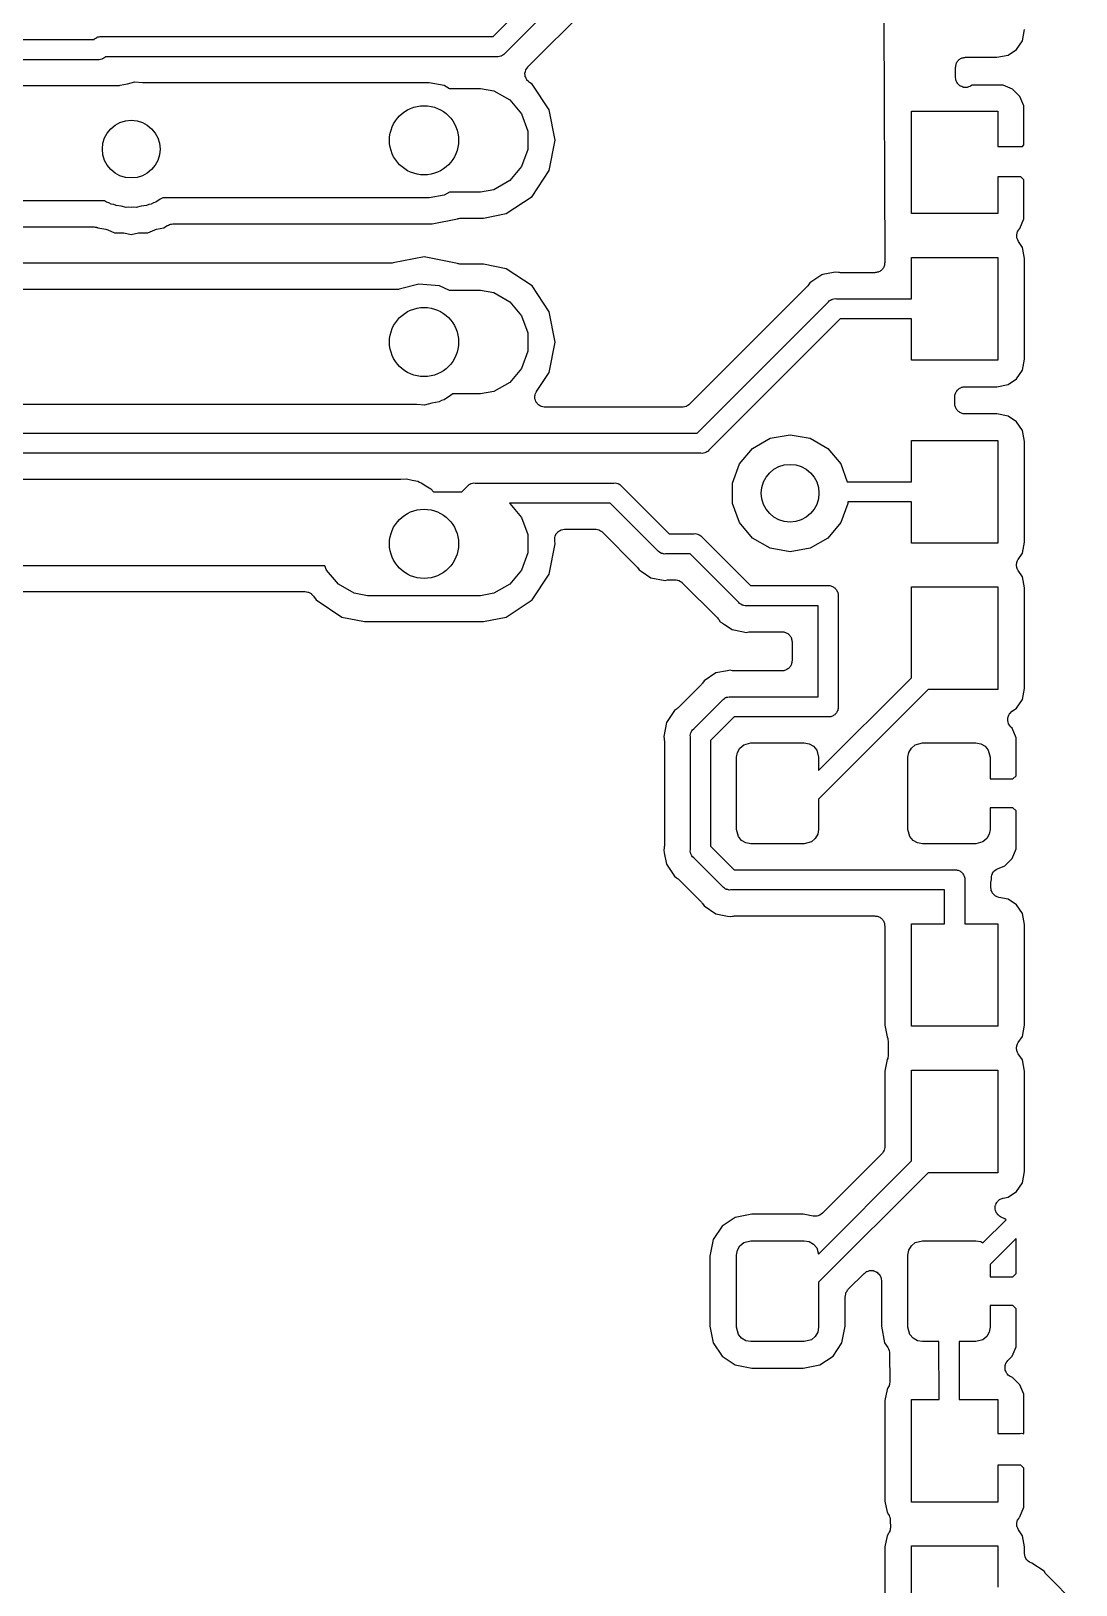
# Model space of a CAD drawing. Extents: x 81 to 178, y -172 to -32.
# Drawn here: x 99.61 to 117.73, y -120.92 to -93.96 of the extents above; entities that cross this region are included whole.
import ezdxf

# ---------------------------------------------------------------- set-up
doc = ezdxf.new("R2010")
doc.units = 0
doc.header["$MEASUREMENT"] = 0
doc.layers.add('BLACK', color=7, linetype='CONTINUOUS')

msp = doc.modelspace()

# ---------------------------------------------------------------- linework, layer by layer
at = {"layer": 'BLACK', "linetype": 'CONTINUOUS'}
for p, q in [((107.624, -94.059), (108.676, -93.0065)), ((108.969, -93.2081), (107.825, -94.3523)), ((108.228, -94.5863), (109.237, -93.5766)), ((114.401, -93.7951), (114.419, -97.9337)), ((100.732, -94.0863), (100.751, -94.0729)), ((100.751, -94.0729), (100.758, -94.0709)), ((100.758, -94.0709), (100.765, -94.067)), ((100.765, -94.067), (100.788, -94.063)), ((100.788, -94.063), (100.81, -94.057)), ((100.81, -94.057), (100.834, -94.059)), ((100.834, -94.059), (107.624, -94.059)), ((116.805, -94.1322), (116.843, -93.9394)), ((90.1429, -94.1103), (100.701, -94.1103)), ((100.701, -94.1103), (100.712, -94.0979)), ((100.712, -94.0979), (100.732, -94.0863)), ((116.557, -94.3805), (116.705, -94.281)), ((116.705, -94.281), (116.805, -94.1322)), ((100.767, -94.4603), (90.2078, -94.4603)), ((100.79, -94.4623), (100.767, -94.4603)), ((100.813, -94.4563), (100.79, -94.4623)), ((100.835, -94.4522), (100.813, -94.4563)), ((100.842, -94.4483), (100.835, -94.4522)), ((100.85, -94.4463), (100.842, -94.4483)), ((100.869, -94.433), (100.85, -94.4463)), ((100.889, -94.4214), (100.869, -94.433)), ((100.899, -94.409), (100.889, -94.4214)), ((107.688, -94.409), (100.899, -94.409)), ((107.711, -94.411), (107.688, -94.409)), ((107.734, -94.405), (107.711, -94.411)), ((107.757, -94.401), (107.734, -94.405)), ((107.764, -94.3971), (107.757, -94.401)), ((107.771, -94.395), (107.764, -94.3971)), ((107.79, -94.3817), (107.771, -94.395)), ((107.81, -94.3701), (107.79, -94.3817)), ((107.825, -94.3523), (107.81, -94.3701)), ((108.193, -94.6361), (108.209, -94.6127)), ((108.209, -94.6127), (108.225, -94.589)), ((108.225, -94.589), (108.226, -94.5879)), ((108.226, -94.5879), (108.228, -94.5863)), ((115.645, -94.7682), (115.646, -94.5935)), ((115.646, -94.5935), (115.648, -94.5786)), ((115.648, -94.5635), (115.654, -94.5489)), ((115.648, -94.5786), (115.648, -94.5635)), ((115.654, -94.5489), (115.656, -94.5336)), ((115.656, -94.5336), (115.664, -94.5206)), ((115.664, -94.5206), (115.669, -94.5064)), ((115.669, -94.5064), (115.679, -94.4945)), ((115.679, -94.4945), (115.687, -94.4811)), ((115.687, -94.4811), (115.698, -94.4714)), ((115.698, -94.4714), (115.708, -94.4598)), ((115.708, -94.4598), (115.722, -94.452)), ((115.722, -94.452), (115.734, -94.4421)), ((115.734, -94.4421), (115.748, -94.437)), ((115.748, -94.437), (115.761, -94.4294)), ((115.761, -94.4294), (115.776, -94.4267)), ((115.776, -94.4267), (115.791, -94.4214)), ((115.791, -94.4214), (115.806, -94.4215)), ((115.806, -94.4215), (115.821, -94.4189)), ((115.821, -94.4189), (116.364, -94.4189)), ((116.364, -94.4189), (116.557, -94.3805)), ((101.152, -94.9048), (101.282, -94.8818)), ((101.282, -94.8818), (101.41, -94.8474)), ((101.41, -94.8474), (101.543, -94.859)), ((101.543, -94.859), (106.513, -94.859)), ((106.513, -94.859), (106.773, -94.9048)), ((108.177, -94.6948), (108.184, -94.6672)), ((108.177, -94.6967), (108.177, -94.6948)), ((108.177, -94.6986), (108.177, -94.6967)), ((108.18, -94.7269), (108.177, -94.6986)), ((108.182, -94.7553), (108.18, -94.7269)), ((108.183, -94.7571), (108.182, -94.7553)), ((108.183, -94.759), (108.183, -94.7571)), ((108.196, -94.7846), (108.183, -94.759)), ((108.184, -94.6672), (108.191, -94.6395)), ((108.191, -94.6395), (108.192, -94.6379)), ((108.192, -94.6379), (108.193, -94.6361)), ((108.208, -94.8104), (108.196, -94.7846)), ((108.209, -94.8118), (108.208, -94.8104)), ((108.21, -94.8135), (108.209, -94.8118)), ((108.231, -94.8332), (108.21, -94.8135)), ((108.251, -94.8534), (108.231, -94.8332)), ((108.253, -94.8542), (108.251, -94.8534)), ((108.254, -94.8555), (108.253, -94.8542)), ((108.299, -94.8857), (108.254, -94.8555)), ((108.598, -95.3323), (108.299, -94.8857)), ((115.649, -94.7909), (115.645, -94.7682)), ((115.651, -94.8138), (115.649, -94.7909)), ((115.654, -94.8206), (115.651, -94.8138)), ((115.656, -94.828), (115.654, -94.8206)), ((115.667, -94.848), (115.656, -94.828)), ((115.677, -94.8689), (115.667, -94.848)), ((115.682, -94.8742), (115.677, -94.8689)), ((115.686, -94.8807), (115.682, -94.8742)), ((115.704, -94.8956), (115.686, -94.8807)), ((91.4795, -94.9103), (101.142, -94.9103)), ((101.142, -94.9103), (101.152, -94.9048)), ((106.773, -94.9048), (106.867, -94.959)), ((106.867, -94.959), (107.405, -94.959)), ((107.405, -94.959), (107.639, -95.0002)), ((107.639, -95.0002), (107.913, -95.1589)), ((115.72, -94.9119), (115.704, -94.8956)), ((115.727, -94.9151), (115.72, -94.9119)), ((115.732, -94.9199), (115.727, -94.9151)), ((115.754, -94.9278), (115.732, -94.9199)), ((115.775, -94.9376), (115.754, -94.9278)), ((115.783, -94.9382), (115.775, -94.9376)), ((115.79, -94.9408), (115.783, -94.9382)), ((115.813, -94.9409), (115.79, -94.9408)), ((115.836, -94.9429), (115.813, -94.9409)), ((115.843, -94.9409), (115.836, -94.9429)), ((115.85, -94.941), (115.843, -94.9409)), ((115.872, -94.9331), (115.85, -94.941)), ((115.894, -94.9272), (115.872, -94.9331)), ((115.9, -94.9228), (115.894, -94.9272)), ((115.907, -94.9203), (115.9, -94.9228)), ((115.925, -94.9055), (115.907, -94.9203)), ((115.931, -94.9016), (115.925, -94.9055)), ((116.471, -94.9016), (115.931, -94.9016)), ((116.636, -94.9701), (116.471, -94.9016)), ((116.762, -95.0967), (116.636, -94.9701)), ((116.831, -95.2621), (116.762, -95.0967)), ((107.913, -95.1589), (108.117, -95.4021)), ((108.117, -95.4021), (108.226, -95.7003)), ((108.702, -95.859), (108.598, -95.3323)), ((114.881, -97.1316), (114.881, -95.3516)), ((114.881, -95.3516), (116.381, -95.3516)), ((116.381, -95.3516), (116.381, -95.964)), ((116.831, -95.9379), (116.831, -95.2621)), ((108.226, -95.7003), (108.226, -96.0177)), ((108.598, -96.3857), (108.702, -95.859)), ((116.381, -95.964), (116.805, -95.964)), ((116.805, -95.964), (116.831, -95.9379)), ((108.226, -96.0177), (108.117, -96.3159)), ((108.117, -96.3159), (107.913, -96.5591)), ((108.299, -96.8323), (108.598, -96.3857)), ((116.777, -96.4916), (116.381, -96.4916)), ((116.381, -96.4916), (116.381, -97.1316)), ((116.831, -96.5453), (116.777, -96.4916)), ((106.867, -96.759), (106.773, -96.8132)), ((107.405, -96.759), (106.867, -96.759)), ((107.639, -96.7178), (107.405, -96.759)), ((107.913, -96.5591), (107.639, -96.7178)), ((116.831, -97.2211), (116.831, -96.5453)), ((100.885, -96.9103), (91.4795, -96.9103)), ((100.917, -96.9323), (100.885, -96.9103)), ((100.96, -96.9438), (100.917, -96.9323)), ((100.999, -96.9662), (100.96, -96.9438)), ((101.043, -96.9739), (100.999, -96.9662)), ((101.083, -96.9928), (101.043, -96.9739)), ((101.172, -97.0006), (101.083, -96.9928)), ((101.257, -97.0236), (101.172, -97.0006)), ((101.302, -97.0197), (101.257, -97.0236)), ((101.346, -97.0274), (101.302, -97.0197)), ((101.39, -97.0197), (101.346, -97.0274)), ((101.434, -97.0236), (101.39, -97.0197)), ((101.52, -97.0006), (101.434, -97.0236)), ((101.609, -96.9928), (101.52, -97.0006)), ((101.649, -96.9739), (101.609, -96.9928)), ((101.693, -96.9662), (101.649, -96.9739)), ((101.732, -96.9438), (101.693, -96.9662)), ((101.775, -96.9323), (101.732, -96.9438)), ((101.848, -96.8813), (101.775, -96.9323)), ((101.896, -96.859), (101.848, -96.8813)), ((106.513, -96.859), (101.896, -96.859)), ((106.773, -96.8132), (106.513, -96.859)), ((107.853, -97.1307), (108.299, -96.8323)), ((102.047, -97.3126), (102.068, -97.309)), ((102.068, -97.309), (106.569, -97.309)), ((106.569, -97.309), (107.004, -97.2225)), ((107.004, -97.2225), (107.009, -97.2196)), ((107.009, -97.2196), (107.018, -97.2179)), ((107.018, -97.2179), (107.027, -97.214)), ((107.027, -97.214), (107.048, -97.2126)), ((107.048, -97.2126), (107.069, -97.209)), ((107.069, -97.209), (107.459, -97.209)), ((107.459, -97.209), (107.853, -97.1307)), ((116.381, -97.1316), (114.881, -97.1316)), ((116.762, -97.3865), (116.831, -97.2211)), ((91.4242, -97.3603), (100.701, -97.3603)), ((100.701, -97.3603), (100.721, -97.3639)), ((100.721, -97.3639), (100.742, -97.3653)), ((100.742, -97.3653), (100.751, -97.3692)), ((100.751, -97.3692), (100.761, -97.3708)), ((100.761, -97.3708), (100.769, -97.3756)), ((100.769, -97.3756), (100.906, -97.4029)), ((100.906, -97.4029), (100.922, -97.4091)), ((100.922, -97.4091), (100.939, -97.4129)), ((100.939, -97.4129), (101.058, -97.462)), ((101.058, -97.462), (101.186, -97.462)), ((101.186, -97.462), (101.203, -97.465)), ((101.203, -97.465), (101.22, -97.4654)), ((101.22, -97.4654), (101.346, -97.4904)), ((101.346, -97.4904), (101.472, -97.4654)), ((101.472, -97.4654), (101.489, -97.465)), ((101.489, -97.465), (101.506, -97.462)), ((101.506, -97.462), (101.634, -97.462)), ((101.634, -97.462), (101.753, -97.4129)), ((101.753, -97.4129), (101.77, -97.4091)), ((101.77, -97.4091), (101.786, -97.4029)), ((101.786, -97.4029), (101.912, -97.3779)), ((101.912, -97.3779), (101.971, -97.3385)), ((101.971, -97.3385), (101.99, -97.33)), ((101.99, -97.33), (102.008, -97.3196)), ((102.008, -97.3196), (102.018, -97.3179)), ((102.018, -97.3179), (102.026, -97.314)), ((102.026, -97.314), (102.047, -97.3126)), ((116.707, -97.4962), (116.715, -97.4689)), ((116.707, -97.4982), (116.707, -97.4962)), ((116.707, -97.5), (116.707, -97.4982)), ((116.709, -97.5284), (116.707, -97.5)), ((116.711, -97.5569), (116.709, -97.5284)), ((116.712, -97.5586), (116.711, -97.5569)), ((116.712, -97.5606), (116.712, -97.5586)), ((116.724, -97.5864), (116.712, -97.5606)), ((116.715, -97.4689), (116.723, -97.4413)), ((116.723, -97.4413), (116.724, -97.4397)), ((116.724, -97.4379), (116.741, -97.4149)), ((116.724, -97.4397), (116.724, -97.4379)), ((116.741, -97.4149), (116.757, -97.3915)), ((116.757, -97.3915), (116.762, -97.3865)), ((116.736, -97.6125), (116.724, -97.5864)), ((116.805, -97.716), (116.736, -97.6125)), ((116.843, -97.9088), (116.805, -97.716)), ((105.854, -97.991), (98.5818, -97.991)), ((105.871, -97.988), (105.854, -97.991)), ((105.888, -97.9876), (105.871, -97.988)), ((106.426, -97.8806), (105.888, -97.9876)), ((107.004, -97.9955), (106.426, -97.8806)), ((107.009, -97.9984), (107.004, -97.9955)), ((107.018, -98.0001), (107.009, -97.9984)), ((107.027, -98.004), (107.018, -98.0001)), ((107.048, -98.0054), (107.027, -98.004)), ((107.069, -98.009), (107.048, -98.0054)), ((107.459, -98.009), (107.069, -98.009)), ((107.853, -98.0873), (107.459, -98.009)), ((108.299, -98.3857), (107.853, -98.0873)), ((114.356, -98.1157), (114.343, -98.1233)), ((114.366, -98.1039), (114.356, -98.1157)), ((114.378, -98.0941), (114.366, -98.1039)), ((114.385, -98.0808), (114.378, -98.0941)), ((114.395, -98.0691), (114.385, -98.0808)), ((114.401, -98.0547), (114.395, -98.0691)), ((114.408, -98.0415), (114.401, -98.0547)), ((114.411, -98.0264), (114.408, -98.0415)), ((114.416, -98.012), (114.411, -98.0264)), ((114.419, -97.9816), (114.416, -97.9967)), ((114.416, -97.9967), (114.416, -98.012)), ((114.419, -97.9337), (114.419, -97.934)), ((114.419, -97.934), (114.419, -97.9344)), ((114.419, -97.9344), (114.419, -97.9816)), ((114.881, -98.6066), (114.881, -97.8916)), ((114.881, -97.8916), (116.381, -97.8916)), ((116.381, -97.8916), (116.381, -99.6716)), ((116.843, -99.6544), (116.843, -97.9088)), ((105.997, -98.4387), (106.338, -98.3474)), ((106.338, -98.3474), (106.689, -98.3782)), ((106.689, -98.3782), (106.862, -98.459)), ((108.598, -98.8323), (108.299, -98.3857)), ((113.083, -98.3813), (113.073, -98.3954)), ((113.094, -98.3689), (113.083, -98.3813)), ((113.12, -98.331), (113.094, -98.3689)), ((113.239, -98.2514), (113.12, -98.331)), ((113.327, -98.1929), (113.239, -98.2514)), ((113.239, -98.2514), (113.239, -98.2514)), ((113.342, -98.1897), (113.327, -98.1929)), ((113.526, -98.1532), (113.342, -98.1897)), ((113.342, -98.1897), (113.342, -98.1897)), ((113.57, -98.1444), (113.526, -98.1532)), ((113.526, -98.1532), (113.526, -98.1532)), ((113.615, -98.1532), (113.57, -98.1444)), ((113.632, -98.1536), (113.615, -98.1532)), ((113.649, -98.1566), (113.632, -98.1536)), ((114.244, -98.1566), (113.649, -98.1566)), ((114.259, -98.154), (114.244, -98.1566)), ((114.274, -98.154), (114.259, -98.154)), ((114.289, -98.1487), (114.274, -98.154)), ((114.304, -98.1461), (114.289, -98.1487)), ((114.317, -98.1384), (114.304, -98.1461)), ((114.331, -98.1332), (114.317, -98.1384)), ((114.343, -98.1233), (114.331, -98.1332)), ((98.529, -98.441), (105.994, -98.441)), ((105.994, -98.441), (105.997, -98.4387)), ((106.862, -98.459), (107.405, -98.459)), ((107.405, -98.459), (107.639, -98.5002)), ((107.639, -98.5002), (107.913, -98.6589)), ((107.913, -98.6589), (108.117, -98.9021)), ((113.073, -98.3954), (111.03, -100.438)), ((113.441, -98.6633), (113.456, -98.6455)), ((113.456, -98.6455), (113.476, -98.6339)), ((113.476, -98.6339), (113.495, -98.6206)), ((113.495, -98.6206), (113.503, -98.6185)), ((113.503, -98.6185), (113.51, -98.6146)), ((113.51, -98.6146), (113.532, -98.6106)), ((113.532, -98.6106), (113.555, -98.6046)), ((113.555, -98.6046), (113.578, -98.6066)), ((113.578, -98.6066), (114.881, -98.6066)), ((108.117, -98.9021), (108.226, -99.2003)), ((108.702, -99.359), (108.598, -98.8323)), ((111.166, -100.939), (113.441, -98.6633)), ((113.643, -98.9566), (111.367, -101.232)), ((114.881, -98.9566), (113.643, -98.9566)), ((114.881, -99.6716), (114.881, -98.9566)), ((108.226, -99.2003), (108.226, -99.5177)), ((108.598, -99.8857), (108.702, -99.359)), ((108.226, -99.5177), (108.117, -99.8159)), ((116.381, -99.6716), (114.881, -99.6716)), ((116.805, -99.8472), (116.843, -99.6544)), ((108.117, -99.8159), (107.913, -100.059)), ((108.376, -100.217), (108.598, -99.8857)), ((116.557, -100.096), (116.705, -99.996)), ((116.705, -99.996), (116.805, -99.8472)), ((106.927, -100.259), (106.882, -100.285)), ((107.405, -100.259), (106.927, -100.259)), ((107.639, -100.218), (107.405, -100.259)), ((107.913, -100.059), (107.639, -100.218)), ((108.352, -100.272), (108.362, -100.25)), ((108.352, -100.278), (108.352, -100.272)), ((108.362, -100.25), (108.37, -100.226)), ((108.37, -100.226), (108.374, -100.222)), ((108.374, -100.222), (108.376, -100.217)), ((115.636, -100.278), (115.641, -100.264)), ((115.641, -100.264), (115.644, -100.249)), ((115.644, -100.249), (115.652, -100.236)), ((115.652, -100.236), (115.657, -100.221)), ((115.657, -100.221), (115.667, -100.209)), ((115.667, -100.209), (115.674, -100.196)), ((115.674, -100.196), (115.686, -100.186)), ((115.686, -100.186), (115.696, -100.175)), ((115.696, -100.175), (115.709, -100.167)), ((115.709, -100.167), (115.721, -100.157)), ((115.721, -100.157), (115.735, -100.152)), ((115.735, -100.152), (115.748, -100.144)), ((115.748, -100.144), (115.764, -100.142)), ((115.764, -100.142), (115.778, -100.136)), ((115.778, -100.136), (115.793, -100.136)), ((115.793, -100.136), (115.808, -100.134)), ((115.808, -100.134), (116.364, -100.134)), ((116.364, -100.134), (116.557, -100.096)), ((106.3, -100.441), (98.3855, -100.441)), ((106.432, -100.453), (106.3, -100.441)), ((106.561, -100.418), (106.432, -100.453)), ((106.691, -100.395), (106.561, -100.418)), ((106.73, -100.373), (106.691, -100.395)), ((106.773, -100.361), (106.73, -100.373)), ((106.882, -100.285), (106.773, -100.361)), ((108.348, -100.333), (108.35, -100.308)), ((108.35, -100.339), (108.348, -100.333)), ((108.35, -100.284), (108.352, -100.278)), ((108.35, -100.308), (108.35, -100.284)), ((108.35, -100.344), (108.35, -100.339)), ((108.358, -100.368), (108.35, -100.344)), ((108.365, -100.391), (108.358, -100.368)), ((108.368, -100.396), (108.365, -100.391)), ((108.37, -100.401), (108.368, -100.396)), ((108.386, -100.42), (108.37, -100.401)), ((108.401, -100.44), (108.386, -100.42)), ((108.406, -100.444), (108.401, -100.44)), ((108.41, -100.448), (108.406, -100.444)), ((108.431, -100.46), (108.41, -100.448)), ((108.452, -100.474), (108.431, -100.46)), ((108.457, -100.476), (108.452, -100.474)), ((108.462, -100.478), (108.457, -100.476)), ((108.487, -100.483), (108.462, -100.478)), ((108.511, -100.489), (108.487, -100.483)), ((108.516, -100.488), (108.511, -100.489)), ((108.522, -100.489), (108.516, -100.488)), ((110.907, -100.489), (108.522, -100.489)), ((110.914, -100.488), (110.907, -100.489)), ((110.922, -100.488), (110.914, -100.488)), ((110.944, -100.482), (110.922, -100.488)), ((110.966, -100.478), (110.944, -100.482)), ((110.973, -100.475), (110.966, -100.478)), ((110.981, -100.473), (110.973, -100.475)), ((110.999, -100.459), (110.981, -100.473)), ((111.019, -100.448), (110.999, -100.459)), ((111.024, -100.442), (111.019, -100.448)), ((111.03, -100.438), (111.024, -100.442)), ((115.633, -100.308), (115.636, -100.294)), ((115.633, -100.429), (115.633, -100.308)), ((115.636, -100.444), (115.633, -100.429)), ((115.636, -100.294), (115.636, -100.278)), ((115.636, -100.46), (115.636, -100.444)), ((115.641, -100.474), (115.636, -100.46)), ((115.643, -100.489), (115.641, -100.474)), ((115.651, -100.502), (115.643, -100.489)), ((115.656, -100.517), (115.651, -100.502)), ((115.666, -100.528), (115.656, -100.517)), ((115.674, -100.542), (115.666, -100.528)), ((115.686, -100.552), (115.674, -100.542)), ((115.696, -100.563), (115.686, -100.552)), ((115.709, -100.571), (115.696, -100.563)), ((115.72, -100.581), (115.709, -100.571)), ((115.735, -100.586), (115.72, -100.581)), ((115.748, -100.594), (115.735, -100.586)), ((115.763, -100.596), (115.748, -100.594)), ((115.777, -100.602), (115.763, -100.596)), ((115.793, -100.602), (115.777, -100.602)), ((115.808, -100.604), (115.793, -100.602)), ((116.364, -100.604), (115.808, -100.604)), ((116.557, -100.643), (116.364, -100.604)), ((116.705, -100.742), (116.557, -100.643)), ((116.805, -100.891), (116.705, -100.742)), ((90.3142, -100.939), (111.166, -100.939)), ((112.123, -101.203), (112.429, -101.027)), ((112.429, -101.027), (112.776, -100.966)), ((112.776, -100.966), (113.123, -101.027)), ((113.123, -101.027), (113.429, -101.203)), ((114.881, -101.782), (114.881, -101.067)), ((114.881, -101.067), (116.381, -101.067)), ((116.381, -101.067), (116.381, -102.847)), ((116.843, -101.084), (116.805, -100.891)), ((116.843, -102.829), (116.843, -101.084)), ((111.23, -101.289), (90.3791, -101.289)), ((111.253, -101.291), (111.23, -101.289)), ((111.276, -101.285), (111.253, -101.291)), ((111.299, -101.281), (111.276, -101.285)), ((111.306, -101.277), (111.299, -101.281)), ((111.313, -101.275), (111.306, -101.277)), ((111.332, -101.262), (111.313, -101.275)), ((111.352, -101.25), (111.332, -101.262)), ((111.367, -101.232), (111.352, -101.25)), ((111.897, -101.473), (112.123, -101.203)), ((113.429, -101.203), (113.655, -101.473)), ((111.776, -101.805), (111.897, -101.473)), ((113.655, -101.473), (113.768, -101.782)), ((92.021, -101.739), (106.023, -101.739)), ((106.023, -101.739), (106.122, -101.73)), ((106.122, -101.73), (106.218, -101.756)), ((106.218, -101.756), (106.316, -101.773)), ((106.316, -101.773), (106.345, -101.79)), ((106.345, -101.79), (106.378, -101.799)), ((106.378, -101.799), (106.459, -101.856)), ((106.459, -101.856), (106.546, -101.906)), ((107.079, -101.959), (107.175, -101.863)), ((107.175, -101.863), (107.19, -101.845)), ((107.19, -101.845), (107.21, -101.833)), ((107.21, -101.833), (107.229, -101.82)), ((107.229, -101.82), (107.236, -101.818)), ((107.236, -101.818), (107.243, -101.814)), ((107.243, -101.814), (107.266, -101.81)), ((107.266, -101.81), (107.289, -101.804)), ((107.289, -101.804), (107.312, -101.806)), ((107.312, -101.806), (109.72, -101.806)), ((109.72, -101.806), (109.743, -101.804)), ((109.743, -101.804), (109.766, -101.81)), ((109.766, -101.81), (109.789, -101.814)), ((109.789, -101.814), (109.796, -101.818)), ((109.796, -101.818), (109.803, -101.82)), ((109.803, -101.82), (109.822, -101.833)), ((109.822, -101.833), (109.842, -101.845)), ((109.842, -101.845), (109.857, -101.863)), ((109.857, -101.863), (110.678, -102.684)), ((111.776, -102.157), (111.776, -101.805)), ((113.768, -101.782), (114.881, -101.782)), ((106.546, -101.906), (106.59, -101.959)), ((106.59, -101.959), (107.079, -101.959)), ((109.656, -102.156), (107.908, -102.156)), ((107.908, -102.156), (107.913, -102.159)), ((107.913, -102.159), (108.117, -102.402)), ((110.477, -102.977), (109.656, -102.156)), ((111.897, -102.489), (111.776, -102.157)), ((113.776, -102.157), (113.655, -102.489)), ((114.881, -102.132), (113.776, -102.132)), ((113.776, -102.132), (113.776, -102.157)), ((114.881, -102.847), (114.881, -102.132)), ((108.117, -102.402), (108.226, -102.7)), ((108.226, -102.7), (108.226, -103.018)), ((108.703, -102.724), (108.712, -102.697)), ((108.712, -102.697), (108.713, -102.695)), ((108.713, -102.695), (108.714, -102.694)), ((108.714, -102.694), (108.732, -102.672)), ((108.732, -102.672), (108.75, -102.649)), ((108.75, -102.649), (108.752, -102.648)), ((108.752, -102.648), (108.753, -102.647)), ((108.753, -102.647), (108.778, -102.633)), ((108.778, -102.633), (108.802, -102.618)), ((108.802, -102.618), (108.804, -102.618)), ((108.804, -102.618), (108.806, -102.617)), ((108.806, -102.617), (108.834, -102.612)), ((108.834, -102.612), (108.862, -102.606)), ((108.862, -102.606), (108.863, -102.606)), ((108.863, -102.606), (108.865, -102.606)), ((108.865, -102.606), (109.397, -102.606)), ((109.397, -102.606), (109.404, -102.607)), ((109.404, -102.607), (109.412, -102.607)), ((109.412, -102.607), (109.434, -102.613)), ((109.434, -102.613), (109.456, -102.617)), ((109.456, -102.617), (109.463, -102.62)), ((109.463, -102.62), (109.471, -102.622)), ((109.471, -102.622), (109.489, -102.636)), ((109.489, -102.636), (109.509, -102.647)), ((109.509, -102.647), (109.514, -102.653)), ((109.514, -102.653), (109.52, -102.657)), ((109.52, -102.657), (110.108, -103.245)), ((110.678, -102.684), (111.106, -102.684)), ((111.106, -102.684), (111.129, -102.682)), ((111.129, -102.682), (111.152, -102.688)), ((111.152, -102.688), (111.175, -102.692)), ((111.175, -102.692), (111.182, -102.696)), ((111.182, -102.696), (111.189, -102.698)), ((111.189, -102.698), (111.208, -102.711)), ((112.123, -102.759), (111.897, -102.489)), ((113.655, -102.489), (113.429, -102.759)), ((108.598, -103.386), (108.702, -102.859)), ((108.692, -102.754), (108.693, -102.753)), ((108.693, -102.783), (108.692, -102.754)), ((108.693, -102.751), (108.703, -102.724)), ((108.693, -102.753), (108.693, -102.751)), ((108.693, -102.811), (108.693, -102.783)), ((108.694, -102.813), (108.693, -102.811)), ((108.694, -102.815), (108.694, -102.813)), ((108.702, -102.859), (108.694, -102.815)), ((111.208, -102.711), (111.228, -102.723)), ((111.228, -102.723), (111.243, -102.741)), ((111.243, -102.741), (112.086, -103.584)), ((112.429, -102.935), (112.123, -102.759)), ((112.776, -102.996), (112.429, -102.935)), ((113.123, -102.935), (112.776, -102.996)), ((113.429, -102.759), (113.123, -102.935)), ((116.381, -102.847), (114.881, -102.847)), ((116.805, -103.022), (116.843, -102.829)), ((104.707, -103.239), (93.3051, -103.239)), ((104.735, -103.316), (104.707, -103.239)), ((108.226, -103.018), (108.117, -103.316)), ((110.492, -102.995), (110.477, -102.977)), ((110.512, -103.007), (110.492, -102.995)), ((110.531, -103.02), (110.512, -103.007)), ((110.538, -103.022), (110.531, -103.02)), ((110.545, -103.026), (110.538, -103.022)), ((110.568, -103.03), (110.545, -103.026)), ((110.591, -103.036), (110.568, -103.03)), ((110.614, -103.034), (110.591, -103.036)), ((111.042, -103.034), (110.614, -103.034)), ((111.885, -103.877), (111.042, -103.034)), ((116.705, -103.208), (116.708, -103.197)), ((116.706, -103.227), (116.705, -103.208)), ((116.705, -103.246), (116.706, -103.227)), ((116.708, -103.197), (116.709, -103.185)), ((116.709, -103.185), (116.716, -103.168)), ((116.716, -103.168), (116.722, -103.149)), ((116.722, -103.149), (116.729, -103.14)), ((116.729, -103.14), (116.733, -103.129)), ((116.733, -103.129), (116.805, -103.022)), ((104.939, -103.559), (104.735, -103.316)), ((108.117, -103.316), (107.913, -103.559)), ((108.299, -103.832), (108.598, -103.386)), ((110.108, -103.245), (110.118, -103.259)), ((110.118, -103.259), (110.13, -103.272)), ((110.13, -103.272), (110.155, -103.31)), ((110.155, -103.31), (110.193, -103.335)), ((110.193, -103.335), (110.193, -103.335)), ((110.193, -103.335), (110.362, -103.448)), ((110.362, -103.448), (110.606, -103.496)), ((110.606, -103.496), (110.651, -103.487)), ((110.651, -103.487), (110.668, -103.487)), ((110.668, -103.487), (110.685, -103.484)), ((110.685, -103.484), (110.783, -103.484)), ((110.783, -103.484), (110.79, -103.485)), ((110.79, -103.485), (110.798, -103.485)), ((110.798, -103.485), (110.82, -103.491)), ((110.82, -103.491), (110.842, -103.495)), ((110.842, -103.495), (110.849, -103.498)), ((110.849, -103.498), (110.857, -103.5)), ((110.857, -103.5), (110.875, -103.514)), ((116.708, -103.257), (116.705, -103.246)), ((116.709, -103.268), (116.708, -103.257)), ((116.716, -103.286), (116.709, -103.268)), ((116.722, -103.304), (116.716, -103.286)), ((116.729, -103.313), (116.722, -103.304)), ((116.733, -103.324), (116.729, -103.313)), ((116.805, -103.431), (116.733, -103.324)), ((116.843, -103.624), (116.805, -103.431)), ((93.6638, -103.689), (104.363, -103.689)), ((104.363, -103.689), (104.388, -103.693)), ((104.388, -103.693), (104.412, -103.696)), ((104.412, -103.696), (104.418, -103.699)), ((104.418, -103.699), (104.423, -103.7)), ((104.423, -103.7), (104.445, -103.712)), ((104.445, -103.712), (104.467, -103.723)), ((104.467, -103.723), (104.471, -103.727)), ((104.471, -103.727), (104.476, -103.73)), ((104.476, -103.73), (104.492, -103.749)), ((104.492, -103.749), (104.509, -103.767)), ((104.509, -103.767), (104.553, -103.832)), ((105.213, -103.718), (104.939, -103.559)), ((105.447, -103.759), (105.213, -103.718)), ((107.405, -103.759), (105.447, -103.759)), ((107.639, -103.718), (107.405, -103.759)), ((107.913, -103.559), (107.639, -103.718)), ((110.875, -103.514), (110.895, -103.525)), ((110.895, -103.525), (110.9, -103.531)), ((110.9, -103.531), (110.906, -103.535)), ((110.906, -103.535), (111.516, -104.145)), ((112.086, -103.584), (113.45, -103.584)), ((113.45, -103.584), (113.45, -103.584)), ((113.45, -103.584), (113.466, -103.584)), ((113.466, -103.584), (113.48, -103.589)), ((113.48, -103.589), (113.496, -103.592)), ((113.496, -103.592), (113.509, -103.6)), ((113.509, -103.6), (113.524, -103.605)), ((113.524, -103.605), (113.536, -103.615)), ((113.536, -103.615), (113.549, -103.623)), ((113.549, -103.623), (113.559, -103.635)), ((113.559, -103.635), (113.571, -103.645)), ((113.571, -103.645), (113.579, -103.658)), ((113.579, -103.658), (113.589, -103.67)), ((113.589, -103.67), (113.594, -103.685)), ((113.594, -103.685), (113.602, -103.698)), ((113.602, -103.698), (113.605, -103.714)), ((113.605, -103.714), (113.61, -103.728)), ((113.61, -103.728), (113.61, -103.744)), ((113.61, -103.744), (113.61, -103.744)), ((113.61, -103.744), (113.61, -105.703)), ((114.881, -105.182), (114.881, -103.607)), ((114.881, -103.607), (116.381, -103.607)), ((116.381, -103.607), (116.381, -105.387)), ((116.843, -105.369), (116.843, -103.624)), ((104.553, -103.832), (104.999, -104.131)), ((107.853, -104.131), (108.299, -103.832)), ((111.9, -103.895), (111.885, -103.877)), ((111.92, -103.907), (111.9, -103.895)), ((111.939, -103.92), (111.92, -103.907)), ((111.946, -103.922), (111.939, -103.92)), ((111.953, -103.926), (111.946, -103.922)), ((111.976, -103.93), (111.953, -103.926)), ((111.999, -103.936), (111.976, -103.93)), ((112.022, -103.934), (111.999, -103.936)), ((113.26, -103.934), (112.022, -103.934)), ((113.26, -105.513), (113.26, -103.934)), ((104.999, -104.131), (105.393, -104.209)), ((105.393, -104.209), (107.459, -104.209)), ((107.459, -104.209), (107.853, -104.131)), ((111.516, -104.145), (111.526, -104.159)), ((111.526, -104.159), (111.538, -104.172)), ((111.538, -104.172), (111.563, -104.21)), ((111.563, -104.21), (111.601, -104.235)), ((111.601, -104.235), (111.601, -104.235)), ((111.601, -104.235), (111.635, -104.258)), ((111.635, -104.258), (111.635, -104.258)), ((111.635, -104.258), (111.77, -104.348)), ((111.77, -104.348), (111.969, -104.387)), ((111.969, -104.387), (111.969, -104.387)), ((111.969, -104.387), (112.014, -104.396)), ((112.014, -104.396), (112.059, -104.387)), ((112.059, -104.387), (112.076, -104.387)), ((112.076, -104.387), (112.093, -104.384)), ((112.093, -104.384), (112.635, -104.384)), ((112.635, -104.384), (112.65, -104.387)), ((112.65, -104.387), (112.665, -104.387)), ((112.665, -104.387), (112.68, -104.392)), ((112.68, -104.392), (112.695, -104.395)), ((112.695, -104.395), (112.708, -104.402)), ((112.708, -104.402), (112.722, -104.407)), ((112.722, -104.407), (112.734, -104.417)), ((112.734, -104.417), (112.747, -104.425)), ((112.747, -104.425), (112.757, -104.437)), ((112.757, -104.437), (112.769, -104.447)), ((112.769, -104.447), (112.777, -104.46)), ((112.777, -104.46), (112.787, -104.471)), ((112.787, -104.471), (112.792, -104.486)), ((112.792, -104.486), (112.799, -104.499)), ((112.799, -104.499), (112.802, -104.514)), ((112.802, -104.514), (112.807, -104.529)), ((112.807, -104.529), (112.807, -104.544)), ((112.807, -104.544), (112.81, -104.559)), ((112.81, -104.559), (112.81, -104.888)), ((111.49, -105.099), (111.283, -105.237)), ((111.689, -105.06), (111.49, -105.099)), ((111.734, -105.051), (111.689, -105.06)), ((111.689, -105.06), (111.689, -105.06)), ((111.778, -105.06), (111.734, -105.051)), ((111.795, -105.06), (111.778, -105.06)), ((111.812, -105.063), (111.795, -105.06)), ((112.635, -105.063), (111.812, -105.063)), ((112.65, -105.06), (112.635, -105.063)), ((112.665, -105.06), (112.65, -105.06)), ((112.68, -105.055), (112.665, -105.06)), ((112.695, -105.052), (112.68, -105.055)), ((112.708, -105.045), (112.695, -105.052)), ((112.722, -105.04), (112.708, -105.045)), ((112.734, -105.03), (112.722, -105.04)), ((112.747, -105.022), (112.734, -105.03)), ((112.757, -105.01), (112.747, -105.022)), ((112.769, -105), (112.757, -105.01)), ((112.777, -104.987), (112.769, -105)), ((112.787, -104.975), (112.777, -104.987)), ((112.792, -104.961), (112.787, -104.975)), ((112.799, -104.948), (112.792, -104.961)), ((112.802, -104.933), (112.799, -104.948)), ((112.807, -104.918), (112.802, -104.933)), ((112.81, -104.888), (112.807, -104.903)), ((112.807, -104.903), (112.807, -104.918)), ((111.236, -105.302), (110.835, -105.703)), ((111.246, -105.288), (111.236, -105.302)), ((111.258, -105.275), (111.246, -105.288)), ((111.283, -105.237), (111.258, -105.275)), ((113.271, -106.792), (114.881, -105.182)), ((115.172, -105.387), (113.271, -107.287)), ((116.381, -105.387), (115.172, -105.387)), ((116.805, -105.562), (116.843, -105.369)), ((111.103, -106.071), (111.604, -105.57)), ((111.604, -105.57), (111.619, -105.552)), ((111.619, -105.552), (111.639, -105.54)), ((111.639, -105.54), (111.658, -105.527)), ((111.658, -105.527), (111.666, -105.525)), ((111.666, -105.525), (111.673, -105.521)), ((111.673, -105.521), (111.696, -105.517)), ((111.696, -105.517), (111.718, -105.511)), ((111.718, -105.511), (111.741, -105.513)), ((111.741, -105.513), (113.26, -105.513)), ((116.705, -105.711), (116.805, -105.562)), ((110.745, -105.788), (110.632, -105.957)), ((110.77, -105.75), (110.745, -105.788)), ((110.745, -105.788), (110.745, -105.788)), ((110.808, -105.725), (110.77, -105.75)), ((110.821, -105.713), (110.808, -105.725)), ((110.835, -105.703), (110.821, -105.713)), ((111.806, -105.863), (111.396, -106.273)), ((113.45, -105.863), (111.806, -105.863)), ((113.466, -105.863), (113.45, -105.863)), ((113.45, -105.863), (113.45, -105.863)), ((113.48, -105.858), (113.466, -105.863)), ((113.496, -105.855), (113.48, -105.858)), ((113.509, -105.847), (113.496, -105.855)), ((113.524, -105.842), (113.509, -105.847)), ((113.536, -105.832), (113.524, -105.842)), ((113.549, -105.824), (113.536, -105.832)), ((113.559, -105.812), (113.549, -105.824)), ((113.571, -105.802), (113.559, -105.812)), ((113.579, -105.789), (113.571, -105.802)), ((113.589, -105.777), (113.579, -105.789)), ((113.594, -105.762), (113.589, -105.777)), ((113.602, -105.749), (113.594, -105.762)), ((113.605, -105.733), (113.602, -105.749)), ((113.61, -105.719), (113.605, -105.733)), ((113.61, -105.703), (113.61, -105.703)), ((113.61, -105.703), (113.61, -105.719)), ((116.551, -105.92), (116.554, -105.891)), ((116.551, -105.922), (116.551, -105.92)), ((116.551, -105.924), (116.551, -105.922)), ((116.558, -105.951), (116.551, -105.924)), ((116.554, -105.891), (116.556, -105.863)), ((116.556, -105.863), (116.557, -105.861)), ((116.557, -105.859), (116.57, -105.834)), ((116.557, -105.861), (116.557, -105.859)), ((116.57, -105.834), (116.582, -105.808)), ((116.582, -105.808), (116.583, -105.807)), ((116.583, -105.807), (116.584, -105.805)), ((116.584, -105.805), (116.605, -105.785)), ((116.605, -105.785), (116.625, -105.765)), ((116.625, -105.765), (116.627, -105.764)), ((116.627, -105.764), (116.628, -105.763)), ((116.628, -105.763), (116.705, -105.711)), ((110.632, -105.957), (110.584, -106.201)), ((110.584, -106.201), (110.593, -106.245)), ((111.044, -106.185), (111.05, -106.163)), ((111.046, -106.208), (111.044, -106.185)), ((111.05, -106.163), (111.054, -106.14)), ((111.054, -106.14), (111.058, -106.133)), ((111.058, -106.133), (111.06, -106.125)), ((111.06, -106.125), (111.073, -106.106)), ((111.073, -106.106), (111.085, -106.086)), ((111.085, -106.086), (111.103, -106.071)), ((116.565, -105.979), (116.558, -105.951)), ((116.566, -105.98), (116.565, -105.979)), ((116.567, -105.982), (116.566, -105.98)), ((116.583, -106.006), (116.567, -105.982)), ((116.599, -106.029), (116.583, -106.006)), ((116.6, -106.03), (116.599, -106.029)), ((116.601, -106.032), (116.6, -106.03)), ((116.627, -106.058), (116.601, -106.032)), ((116.696, -106.223), (116.627, -106.058)), ((110.593, -106.245), (110.593, -106.262)), ((110.593, -106.262), (110.596, -106.279)), ((110.596, -106.279), (110.596, -108.097)), ((111.046, -108.168), (111.046, -106.208)), ((111.396, -106.273), (111.396, -108.103)), ((111.846, -106.563), (111.861, -106.477)), ((111.861, -106.477), (111.904, -106.402)), ((111.904, -106.402), (111.971, -106.346)), ((111.971, -106.346), (112.096, -106.313)), ((112.096, -106.313), (113.021, -106.313)), ((113.021, -106.313), (113.107, -106.328)), ((113.107, -106.328), (113.182, -106.371)), ((113.182, -106.371), (113.238, -106.438)), ((113.238, -106.438), (113.271, -106.563)), ((114.821, -106.563), (114.836, -106.477)), ((114.836, -106.477), (114.879, -106.402)), ((114.879, -106.402), (114.946, -106.346)), ((114.946, -106.346), (115.071, -106.313)), ((115.071, -106.313), (115.996, -106.313)), ((115.996, -106.313), (116.082, -106.328)), ((116.082, -106.328), (116.157, -106.371)), ((116.157, -106.371), (116.213, -106.438)), ((116.213, -106.438), (116.246, -106.563)), ((116.696, -106.884), (116.696, -106.223)), ((111.846, -107.813), (111.846, -106.563)), ((113.271, -106.563), (113.271, -106.792)), ((114.821, -107.813), (114.821, -106.563)), ((116.246, -106.563), (116.246, -106.938)), ((116.246, -106.938), (116.642, -106.938)), ((116.642, -106.938), (116.696, -106.884)), ((113.271, -107.287), (113.271, -107.813)), ((116.642, -107.438), (116.246, -107.438)), ((116.246, -107.438), (116.246, -107.813)), ((116.696, -107.492), (116.642, -107.438)), ((116.696, -108.153), (116.696, -107.492)), ((111.879, -107.938), (111.846, -107.813)), ((113.271, -107.813), (113.256, -107.899)), ((114.854, -107.938), (114.821, -107.813)), ((116.246, -107.813), (116.231, -107.899)), ((111.935, -108.005), (111.879, -107.938)), ((112.01, -108.048), (111.935, -108.005)), ((112.096, -108.063), (112.01, -108.048)), ((113.021, -108.063), (112.096, -108.063)), ((113.146, -108.03), (113.021, -108.063)), ((113.213, -107.974), (113.146, -108.03)), ((113.256, -107.899), (113.213, -107.974)), ((114.91, -108.005), (114.854, -107.938)), ((114.985, -108.048), (114.91, -108.005)), ((115.071, -108.063), (114.985, -108.048)), ((115.996, -108.063), (115.071, -108.063)), ((116.121, -108.03), (115.996, -108.063)), ((116.188, -107.974), (116.121, -108.03)), ((116.231, -107.899), (116.188, -107.974)), ((110.593, -108.131), (110.584, -108.175)), ((110.584, -108.175), (110.593, -108.22)), ((110.596, -108.097), (110.593, -108.114)), ((110.593, -108.114), (110.593, -108.131)), ((110.593, -108.22), (110.593, -108.22)), ((110.593, -108.22), (110.632, -108.419)), ((111.044, -108.191), (111.046, -108.168)), ((111.05, -108.213), (111.044, -108.191)), ((111.054, -108.236), (111.05, -108.213)), ((111.058, -108.243), (111.054, -108.236)), ((111.06, -108.251), (111.058, -108.243)), ((111.073, -108.27), (111.06, -108.251)), ((111.085, -108.29), (111.073, -108.27)), ((111.103, -108.305), (111.085, -108.29)), ((111.604, -108.806), (111.103, -108.305)), ((111.396, -108.103), (111.806, -108.513)), ((116.501, -108.444), (116.627, -108.318)), ((116.627, -108.318), (116.696, -108.153)), ((110.632, -108.419), (110.77, -108.626)), ((110.77, -108.626), (110.808, -108.651)), ((111.806, -108.513), (115.646, -108.513)), ((115.646, -108.513), (115.646, -108.513)), ((115.646, -108.513), (115.662, -108.513)), ((115.662, -108.513), (115.676, -108.518)), ((115.676, -108.518), (115.692, -108.521)), ((115.692, -108.521), (115.705, -108.529)), ((115.705, -108.529), (115.72, -108.534)), ((115.72, -108.534), (115.732, -108.544)), ((115.732, -108.544), (115.745, -108.552)), ((115.745, -108.552), (115.755, -108.564)), ((115.755, -108.564), (115.767, -108.574)), ((115.767, -108.574), (115.775, -108.587)), ((115.775, -108.587), (115.785, -108.599)), ((115.785, -108.599), (115.79, -108.614)), ((115.79, -108.614), (115.798, -108.627)), ((115.798, -108.627), (115.801, -108.643)), ((116.268, -108.632), (116.277, -108.605)), ((116.268, -108.634), (116.268, -108.632)), ((116.277, -108.605), (116.286, -108.578)), ((116.286, -108.578), (116.287, -108.576)), ((116.287, -108.575), (116.305, -108.552)), ((116.287, -108.576), (116.287, -108.575)), ((116.305, -108.552), (116.323, -108.53)), ((116.323, -108.53), (116.324, -108.529)), ((116.324, -108.529), (116.325, -108.527)), ((116.325, -108.527), (116.35, -108.512)), ((116.35, -108.512), (116.374, -108.497)), ((116.374, -108.497), (116.501, -108.444)), ((110.808, -108.651), (110.821, -108.663)), ((110.821, -108.663), (110.835, -108.673)), ((110.835, -108.673), (111.236, -109.074)), ((111.619, -108.824), (111.604, -108.806)), ((111.639, -108.836), (111.619, -108.824)), ((111.658, -108.849), (111.639, -108.836)), ((111.666, -108.851), (111.658, -108.849)), ((111.673, -108.855), (111.666, -108.851)), ((111.696, -108.859), (111.673, -108.855)), ((111.718, -108.865), (111.696, -108.859)), ((111.741, -108.863), (111.718, -108.865)), ((115.456, -108.863), (111.741, -108.863)), ((115.456, -109.449), (115.456, -108.863)), ((115.801, -108.643), (115.806, -108.657)), ((115.806, -108.657), (115.806, -108.673)), ((115.806, -108.673), (115.806, -108.673)), ((115.806, -108.673), (115.806, -109.449)), ((116.256, -108.767), (116.259, -108.75)), ((116.256, -108.821), (116.256, -108.767)), ((116.261, -108.849), (116.256, -108.821)), ((116.259, -108.733), (116.269, -108.684)), ((116.259, -108.75), (116.259, -108.733)), ((116.265, -108.878), (116.261, -108.849)), ((116.266, -108.879), (116.265, -108.878)), ((116.267, -108.881), (116.266, -108.879)), ((116.267, -108.636), (116.268, -108.634)), ((116.269, -108.664), (116.267, -108.636)), ((116.281, -108.906), (116.267, -108.881)), ((116.269, -108.684), (116.269, -108.664)), ((111.236, -109.074), (111.246, -109.088)), ((111.246, -109.088), (111.258, -109.101)), ((111.258, -109.101), (111.283, -109.139)), ((111.283, -109.139), (111.49, -109.277)), ((116.295, -108.931), (116.281, -108.906)), ((116.296, -108.932), (116.295, -108.931)), ((116.297, -108.934), (116.296, -108.932)), ((116.319, -108.952), (116.297, -108.934)), ((116.34, -108.971), (116.319, -108.952)), ((116.342, -108.972), (116.34, -108.971)), ((116.343, -108.973), (116.342, -108.972)), ((116.37, -108.983), (116.343, -108.973)), ((116.397, -108.993), (116.37, -108.983)), ((116.557, -109.025), (116.397, -108.993)), ((116.705, -109.124), (116.557, -109.025)), ((116.805, -109.273), (116.705, -109.124)), ((111.49, -109.277), (111.689, -109.316)), ((111.689, -109.316), (111.689, -109.316)), ((111.689, -109.316), (111.734, -109.325)), ((111.734, -109.325), (111.778, -109.316)), ((111.778, -109.316), (111.795, -109.316)), ((111.795, -109.316), (111.812, -109.313)), ((111.812, -109.313), (114.244, -109.313)), ((114.244, -109.313), (114.259, -109.316)), ((114.259, -109.316), (114.274, -109.316)), ((114.274, -109.316), (114.289, -109.321)), ((114.289, -109.321), (114.304, -109.324)), ((114.304, -109.324), (114.317, -109.331)), ((114.317, -109.331), (114.331, -109.336)), ((114.331, -109.336), (114.343, -109.346)), ((114.343, -109.346), (114.356, -109.354)), ((114.356, -109.354), (114.366, -109.366)), ((114.366, -109.366), (114.378, -109.376)), ((114.378, -109.376), (114.385, -109.389)), ((114.385, -109.389), (114.395, -109.401)), ((114.395, -109.401), (114.401, -109.415)), ((114.401, -109.415), (114.408, -109.428)), ((114.408, -109.428), (114.411, -109.443)), ((116.843, -109.466), (116.805, -109.273)), ((114.411, -109.443), (114.416, -109.458)), ((114.416, -109.458), (114.416, -109.473)), ((114.416, -109.473), (114.419, -109.488)), ((114.419, -109.488), (114.419, -111.211)), ((114.881, -111.229), (114.881, -109.449)), ((114.881, -109.449), (115.456, -109.449)), ((115.806, -109.449), (116.381, -109.449)), ((116.381, -109.449), (116.381, -111.229)), ((116.843, -111.211), (116.843, -109.466)), ((114.419, -111.211), (114.459, -111.414)), ((116.381, -111.229), (114.881, -111.229)), ((116.805, -111.404), (116.843, -111.211)), ((114.459, -111.414), (114.467, -111.428)), ((114.467, -111.428), (114.469, -111.438)), ((114.469, -111.438), (114.473, -111.447)), ((114.473, -111.447), (114.474, -111.467)), ((114.474, -111.467), (114.478, -111.488)), ((114.478, -111.488), (114.479, -111.726)), ((116.705, -111.59), (116.708, -111.579)), ((116.706, -111.609), (116.705, -111.59)), ((116.708, -111.579), (116.709, -111.567)), ((116.709, -111.567), (116.716, -111.55)), ((116.716, -111.55), (116.722, -111.531)), ((116.722, -111.531), (116.729, -111.522)), ((116.729, -111.522), (116.733, -111.511)), ((116.733, -111.511), (116.805, -111.404)), ((114.459, -111.803), (114.419, -112.006)), ((114.469, -111.786), (114.459, -111.803)), ((114.47, -111.777), (114.469, -111.786)), ((114.474, -111.769), (114.47, -111.777)), ((114.475, -111.747), (114.474, -111.769)), ((114.479, -111.726), (114.475, -111.747)), ((116.705, -111.628), (116.706, -111.609)), ((116.708, -111.639), (116.705, -111.628)), ((116.709, -111.65), (116.708, -111.639)), ((116.716, -111.668), (116.709, -111.65)), ((116.722, -111.686), (116.716, -111.668)), ((116.729, -111.695), (116.722, -111.686)), ((116.733, -111.706), (116.729, -111.695)), ((116.805, -111.813), (116.733, -111.706)), ((116.843, -112.006), (116.805, -111.813)), ((114.419, -112.006), (114.419, -113.318)), ((114.881, -113.564), (114.881, -111.989)), ((114.881, -111.989), (116.381, -111.989)), ((116.381, -111.989), (116.381, -113.769)), ((116.843, -113.751), (116.843, -112.006)), ((114.367, -113.441), (113.336, -114.473)), ((114.372, -113.435), (114.367, -113.441)), ((114.378, -113.43), (114.372, -113.435)), ((114.389, -113.41), (114.378, -113.43)), ((114.402, -113.392), (114.389, -113.41)), ((114.404, -113.384), (114.402, -113.392)), ((114.408, -113.378), (114.404, -113.384)), ((114.412, -113.355), (114.408, -113.378)), ((114.418, -113.333), (114.412, -113.355)), ((114.419, -113.318), (114.417, -113.325)), ((114.417, -113.325), (114.418, -113.333)), ((113.266, -115.18), (114.881, -113.564)), ((116.805, -113.944), (116.843, -113.751)), ((115.172, -113.769), (113.271, -115.669)), ((116.381, -113.769), (115.172, -113.769)), ((116.705, -114.093), (116.805, -113.944)), ((116.352, -114.306), (116.36, -114.287)), ((116.36, -114.287), (116.366, -114.28)), ((116.366, -114.28), (116.371, -114.271)), ((116.371, -114.271), (116.387, -114.257)), ((116.387, -114.257), (116.401, -114.242)), ((116.401, -114.242), (116.409, -114.237)), ((116.409, -114.237), (116.417, -114.231)), ((116.417, -114.231), (116.436, -114.224)), ((116.436, -114.224), (116.455, -114.214)), ((116.455, -114.214), (116.464, -114.213)), ((116.464, -114.213), (116.473, -114.209)), ((116.473, -114.209), (116.557, -114.193)), ((116.557, -114.193), (116.705, -114.093)), ((111.825, -114.544), (111.595, -114.698)), ((112.113, -114.487), (111.825, -114.544)), ((113.004, -114.487), (112.113, -114.487)), ((113.178, -114.521), (113.004, -114.487)), ((113.202, -114.522), (113.178, -114.521)), ((113.227, -114.524), (113.202, -114.522)), ((113.233, -114.523), (113.227, -114.524)), ((113.238, -114.523), (113.233, -114.523)), ((113.262, -114.515), (113.238, -114.523)), ((113.286, -114.508), (113.262, -114.515)), ((113.29, -114.505), (113.286, -114.508)), ((113.296, -114.503), (113.29, -114.505)), ((113.315, -114.488), (113.296, -114.503)), ((113.336, -114.473), (113.315, -114.488)), ((116.332, -114.385), (116.336, -114.364)), ((116.334, -114.394), (116.332, -114.385)), ((116.334, -114.404), (116.334, -114.394)), ((116.34, -114.424), (116.334, -114.404)), ((116.336, -114.343), (116.34, -114.334)), ((116.336, -114.364), (116.336, -114.343)), ((116.34, -114.334), (116.342, -114.324)), ((116.344, -114.444), (116.34, -114.424)), ((116.342, -114.324), (116.352, -114.306)), ((116.349, -114.452), (116.344, -114.444)), ((116.352, -114.462), (116.349, -114.452)), ((116.365, -114.478), (116.352, -114.462)), ((116.376, -114.496), (116.365, -114.478)), ((116.383, -114.502), (116.376, -114.496)), ((116.389, -114.51), (116.383, -114.502)), ((116.407, -114.521), (116.389, -114.51)), ((116.423, -114.534), (116.407, -114.521)), ((116.432, -114.537), (116.423, -114.534)), ((116.44, -114.542), (116.432, -114.537)), ((116.501, -114.568), (116.44, -114.542)), ((111.595, -114.698), (111.441, -114.928)), ((116.122, -114.988), (116.522, -114.588)), ((116.522, -114.588), (116.501, -114.568)), ((111.441, -114.928), (111.384, -115.216)), ((111.861, -115.113), (111.904, -115.038)), ((111.904, -115.038), (111.971, -114.982)), ((111.971, -114.982), (112.096, -114.949)), ((112.096, -114.949), (113.021, -114.949)), ((113.021, -114.949), (113.107, -114.964)), ((113.107, -114.964), (113.182, -115.007)), ((113.182, -115.007), (113.238, -115.074)), ((113.238, -115.074), (113.266, -115.18)), ((114.836, -115.113), (114.879, -115.038)), ((114.879, -115.038), (114.946, -114.982)), ((114.946, -114.982), (115.071, -114.949)), ((115.071, -114.949), (115.996, -114.949)), ((115.996, -114.949), (116.082, -114.964)), ((116.082, -114.964), (116.122, -114.988)), ((116.696, -114.909), (116.246, -115.359)), ((116.696, -115.52), (116.696, -114.909)), ((111.384, -115.216), (111.384, -116.432)), ((111.846, -115.199), (111.861, -115.113)), ((111.846, -116.449), (111.846, -115.199)), ((114.821, -115.199), (114.836, -115.113)), ((114.821, -116.449), (114.821, -115.199)), ((116.246, -115.359), (116.246, -115.574)), ((113.784, -115.792), (114.06, -115.517)), ((114.06, -115.517), (114.079, -115.504)), ((114.079, -115.504), (114.096, -115.489)), ((114.096, -115.489), (114.103, -115.486)), ((114.103, -115.486), (114.11, -115.482)), ((114.11, -115.482), (114.132, -115.476)), ((114.132, -115.476), (114.153, -115.468)), ((114.153, -115.468), (114.161, -115.468)), ((114.161, -115.468), (114.169, -115.466)), ((114.169, -115.466), (114.191, -115.468)), ((114.191, -115.468), (114.214, -115.468)), ((114.214, -115.468), (114.221, -115.471)), ((114.221, -115.471), (114.229, -115.471)), ((114.229, -115.471), (114.25, -115.481)), ((114.25, -115.481), (114.271, -115.489)), ((114.271, -115.489), (114.277, -115.494)), ((114.277, -115.494), (114.284, -115.497)), ((114.284, -115.497), (114.3, -115.513)), ((114.3, -115.513), (114.318, -115.528)), ((114.318, -115.528), (114.322, -115.535)), ((114.322, -115.535), (114.327, -115.54)), ((114.327, -115.54), (114.337, -115.561)), ((114.337, -115.561), (114.348, -115.581)), ((114.348, -115.581), (114.35, -115.588)), ((114.35, -115.588), (114.353, -115.595)), ((114.353, -115.595), (114.355, -115.618)), ((114.355, -115.618), (114.359, -115.64)), ((114.359, -115.64), (114.359, -116.432)), ((116.246, -115.574), (116.642, -115.574)), ((116.642, -115.574), (116.696, -115.52)), ((113.271, -115.669), (113.271, -116.449)), ((113.733, -115.916), (113.735, -115.908)), ((113.734, -115.901), (113.74, -115.879)), ((113.735, -115.908), (113.734, -115.901)), ((113.74, -115.879), (113.744, -115.856)), ((113.744, -115.856), (113.748, -115.849)), ((113.748, -115.849), (113.75, -115.842)), ((113.75, -115.842), (113.763, -115.823)), ((113.763, -115.823), (113.774, -115.803)), ((113.774, -115.803), (113.78, -115.799)), ((113.78, -115.799), (113.784, -115.792)), ((113.733, -116.432), (113.733, -115.916)), ((116.246, -116.074), (116.246, -116.449)), ((116.642, -116.074), (116.246, -116.074)), ((116.696, -116.128), (116.642, -116.074)), ((116.696, -116.789), (116.696, -116.128)), ((111.384, -116.432), (111.441, -116.72)), ((111.879, -116.574), (111.846, -116.449)), ((113.271, -116.449), (113.256, -116.535)), ((113.676, -116.72), (113.733, -116.432)), ((114.359, -116.432), (114.416, -116.72)), ((114.854, -116.574), (114.821, -116.449)), ((116.246, -116.449), (116.231, -116.535)), ((111.441, -116.72), (111.595, -116.95)), ((111.935, -116.641), (111.879, -116.574)), ((112.01, -116.684), (111.935, -116.641)), ((112.096, -116.699), (112.01, -116.684)), ((113.021, -116.699), (112.096, -116.699)), ((113.146, -116.666), (113.021, -116.699)), ((113.213, -116.61), (113.146, -116.666)), ((113.256, -116.535), (113.213, -116.61)), ((113.522, -116.95), (113.676, -116.72)), ((114.416, -116.72), (114.472, -116.804)), ((114.91, -116.641), (114.854, -116.574)), ((114.985, -116.684), (114.91, -116.641)), ((115.071, -116.699), (114.985, -116.684)), ((115.358, -116.699), (115.071, -116.699)), ((115.359, -117.704), (115.358, -116.699)), ((115.996, -116.699), (115.709, -116.699)), ((115.709, -116.699), (115.709, -117.704)), ((116.121, -116.666), (115.996, -116.699)), ((116.188, -116.61), (116.121, -116.666)), ((116.231, -116.535), (116.188, -116.61)), ((111.595, -116.95), (111.825, -117.104)), ((113.292, -117.104), (113.522, -116.95)), ((114.472, -116.804), (114.48, -116.823)), ((114.48, -116.823), (114.491, -116.841)), ((114.491, -116.841), (114.493, -116.85)), ((114.493, -116.85), (114.497, -116.86)), ((114.497, -116.86), (114.498, -116.88)), ((114.498, -116.88), (114.502, -116.9)), ((114.502, -116.9), (114.504, -117.404)), ((116.555, -117.027), (116.627, -116.954)), ((116.627, -116.954), (116.696, -116.789)), ((111.825, -117.104), (112.113, -117.161)), ((112.113, -117.161), (113.004, -117.161)), ((113.004, -117.161), (113.292, -117.104)), ((116.504, -117.135), (116.507, -117.124)), ((116.506, -117.154), (116.504, -117.135)), ((116.505, -117.173), (116.506, -117.154)), ((116.508, -117.184), (116.505, -117.173)), ((116.507, -117.124), (116.508, -117.112)), ((116.508, -117.112), (116.515, -117.095)), ((116.509, -117.196), (116.508, -117.184)), ((116.518, -117.213), (116.509, -117.196)), ((116.515, -117.095), (116.52, -117.076)), ((116.523, -117.231), (116.518, -117.213)), ((116.52, -117.076), (116.527, -117.067)), ((116.53, -117.24), (116.523, -117.231)), ((116.527, -117.067), (116.531, -117.056)), ((116.535, -117.251), (116.53, -117.24)), ((116.531, -117.056), (116.544, -117.042)), ((116.549, -117.264), (116.535, -117.251)), ((116.544, -117.042), (116.555, -117.027)), ((114.457, -117.528), (114.419, -117.721)), ((114.474, -117.502), (114.457, -117.528)), ((114.483, -117.483), (114.474, -117.502)), ((114.493, -117.464), (114.483, -117.483)), ((114.495, -117.455), (114.493, -117.464)), ((114.499, -117.447), (114.495, -117.455)), ((114.5, -117.425), (114.499, -117.447)), ((114.504, -117.404), (114.5, -117.425)), ((116.56, -117.279), (116.549, -117.264)), ((116.57, -117.286), (116.56, -117.279)), ((116.578, -117.294), (116.57, -117.286)), ((116.595, -117.302), (116.578, -117.294)), ((116.612, -117.312), (116.595, -117.302)), ((116.636, -117.322), (116.612, -117.312)), ((116.762, -117.449), (116.636, -117.322)), ((116.831, -117.614), (116.762, -117.449)), ((114.419, -117.721), (114.419, -119.466)), ((114.881, -119.484), (114.881, -117.704)), ((114.881, -117.704), (115.359, -117.704)), ((115.709, -117.704), (116.381, -117.704)), ((116.381, -117.704), (116.381, -118.292)), ((116.831, -118.29), (116.831, -117.614)), ((116.381, -118.292), (116.767, -118.292)), ((116.767, -118.292), (116.79, -118.29)), ((116.79, -118.29), (116.812, -118.296)), ((116.812, -118.296), (116.823, -118.298)), ((116.823, -118.298), (116.831, -118.29)), ((116.777, -118.844), (116.381, -118.844)), ((116.381, -118.844), (116.381, -119.484)), ((116.831, -118.897), (116.777, -118.844)), ((116.831, -119.573), (116.831, -118.897)), ((114.419, -119.466), (114.457, -119.659)), ((114.457, -119.659), (114.485, -119.701)), ((116.381, -119.484), (114.881, -119.484)), ((116.762, -119.739), (116.831, -119.573)), ((114.485, -119.701), (114.493, -119.719)), ((114.493, -119.719), (114.503, -119.737)), ((114.503, -119.737), (114.505, -119.747)), ((114.505, -119.747), (114.509, -119.756)), ((114.509, -119.756), (114.511, -119.777)), ((114.511, -119.949), (114.51, -119.97)), ((114.511, -119.777), (114.514, -119.797)), ((114.515, -119.928), (114.511, -119.949)), ((114.514, -119.797), (114.515, -119.928)), ((116.707, -119.848), (116.715, -119.821)), ((116.707, -119.85), (116.707, -119.848)), ((116.707, -119.852), (116.707, -119.85)), ((116.709, -119.88), (116.707, -119.852)), ((116.711, -119.909), (116.709, -119.88)), ((116.712, -119.911), (116.711, -119.909)), ((116.712, -119.913), (116.712, -119.911)), ((116.724, -119.938), (116.712, -119.913)), ((116.715, -119.821), (116.723, -119.793)), ((116.723, -119.793), (116.724, -119.792)), ((116.724, -119.79), (116.741, -119.767)), ((116.724, -119.792), (116.724, -119.79)), ((116.736, -119.964), (116.724, -119.938)), ((116.741, -119.767), (116.757, -119.744)), ((116.757, -119.744), (116.762, -119.739)), ((114.457, -120.068), (114.419, -120.261)), ((114.485, -120.026), (114.457, -120.068)), ((114.494, -120.006), (114.485, -120.026)), ((114.505, -119.988), (114.494, -120.006)), ((114.506, -119.979), (114.505, -119.988)), ((114.51, -119.97), (114.506, -119.979)), ((116.805, -120.068), (116.736, -119.964)), ((116.843, -120.261), (116.805, -120.068)), ((114.419, -120.261), (114.419, -122.006)), ((114.881, -122.024), (114.881, -120.244)), ((114.881, -120.244), (116.381, -120.244)), ((116.381, -120.244), (116.381, -120.959)), ((116.843, -120.375), (116.843, -120.261)), ((116.848, -120.403), (116.843, -120.375)), ((116.853, -120.431), (116.848, -120.403)), ((116.853, -120.433), (116.853, -120.431)), ((116.854, -120.435), (116.853, -120.433)), ((116.868, -120.46), (116.854, -120.435)), ((116.882, -120.485), (116.868, -120.46)), ((116.883, -120.486), (116.882, -120.485)), ((116.884, -120.488), (116.883, -120.486)), ((116.906, -120.506), (116.884, -120.488)), ((116.927, -120.525), (116.906, -120.506)), ((116.929, -120.525), (116.927, -120.525)), ((116.931, -120.527), (116.929, -120.525)), ((116.958, -120.536), (116.931, -120.527)), ((116.969, -120.541), (116.958, -120.536)), ((117.182, -120.683), (116.969, -120.541)), ((117.207, -120.721), (117.182, -120.683)), ((117.219, -120.733), (117.207, -120.721)), ((117.229, -120.747), (117.219, -120.733)), ((117.734, -121.253), (117.229, -120.747))]:
    msp.add_line(p, q, dxfattribs=at)
at = {"layer": 'BLACK'}
for centre, radius in [((106.426, -95.859), 0.6), ((106.426, -95.859), 0.6), ((101.346, -96.012), 0.5), ((106.426, -99.359), 0.6), ((106.426, -99.359), 0.6), ((112.776, -101.981), 0.5), ((106.426, -102.859), 0.6), ((106.426, -102.859), 0.6)]:
    msp.add_circle(centre, radius, dxfattribs=at)

doc.saveas('drawing.dxf')
